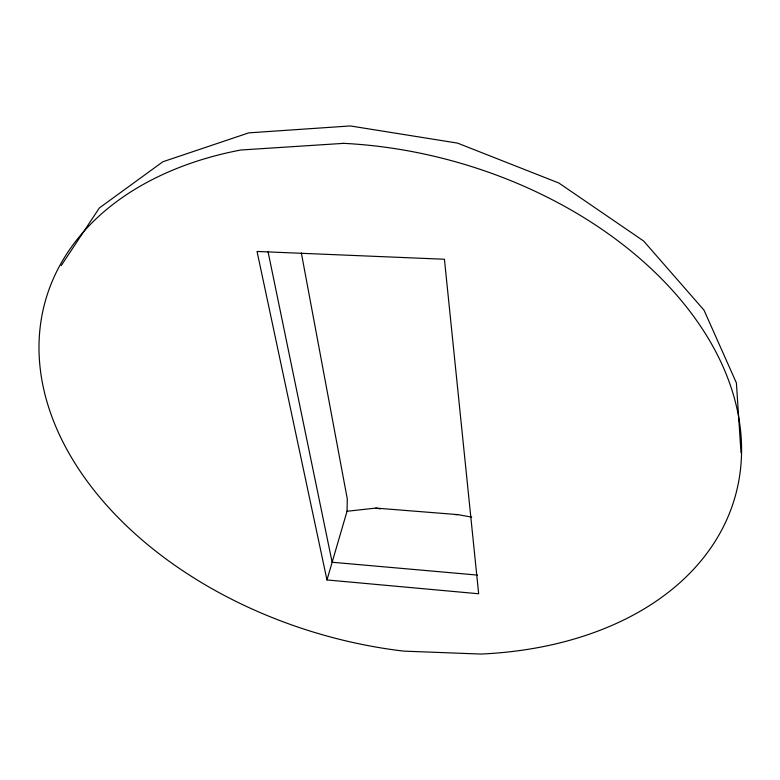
<?xml version="1.0" encoding="UTF-8"?>
<svg xmlns="http://www.w3.org/2000/svg" width="780" height="780" viewBox="0 0 780 780"><rect width="100%" height="100%" fill="white"/><g stroke="black" fill="none" stroke-linecap="round" stroke-linejoin="round"><path stroke-width="1.17" d="M326.976 579.95L257.049 251.452L444.434 259.252L478.666 593.765L326.976 579.95L347.032 511.27L347.305 499.015L301.334 252.915M61.201 265.619L99.362 207.958L162.883 161.752L248.761 132.863L350.308 125.941L457.538 143.111L558.899 183.037L643.636 241.02L704.008 310.157L736.398 382.921L741 452.624M347.032 511.27L375.853 508.092L457.723 514.605L471.695 517.12M455.354 514.693L457.723 514.605M477.438 575.084L332.144 562.253L268.067 251.774M380.328 508.882L375.853 508.092M343.619 143.354L240.757 150.014A358.498 245.671 15.9 0 0 48.965 408.281A358.498 245.671 15.9 0 0 403.66 651.115L480.821 654.059A358.498 245.671 15.9 0 0 734.789 399.721A358.498 245.671 15.9 0 0 343.619 143.354"/></g></svg>
